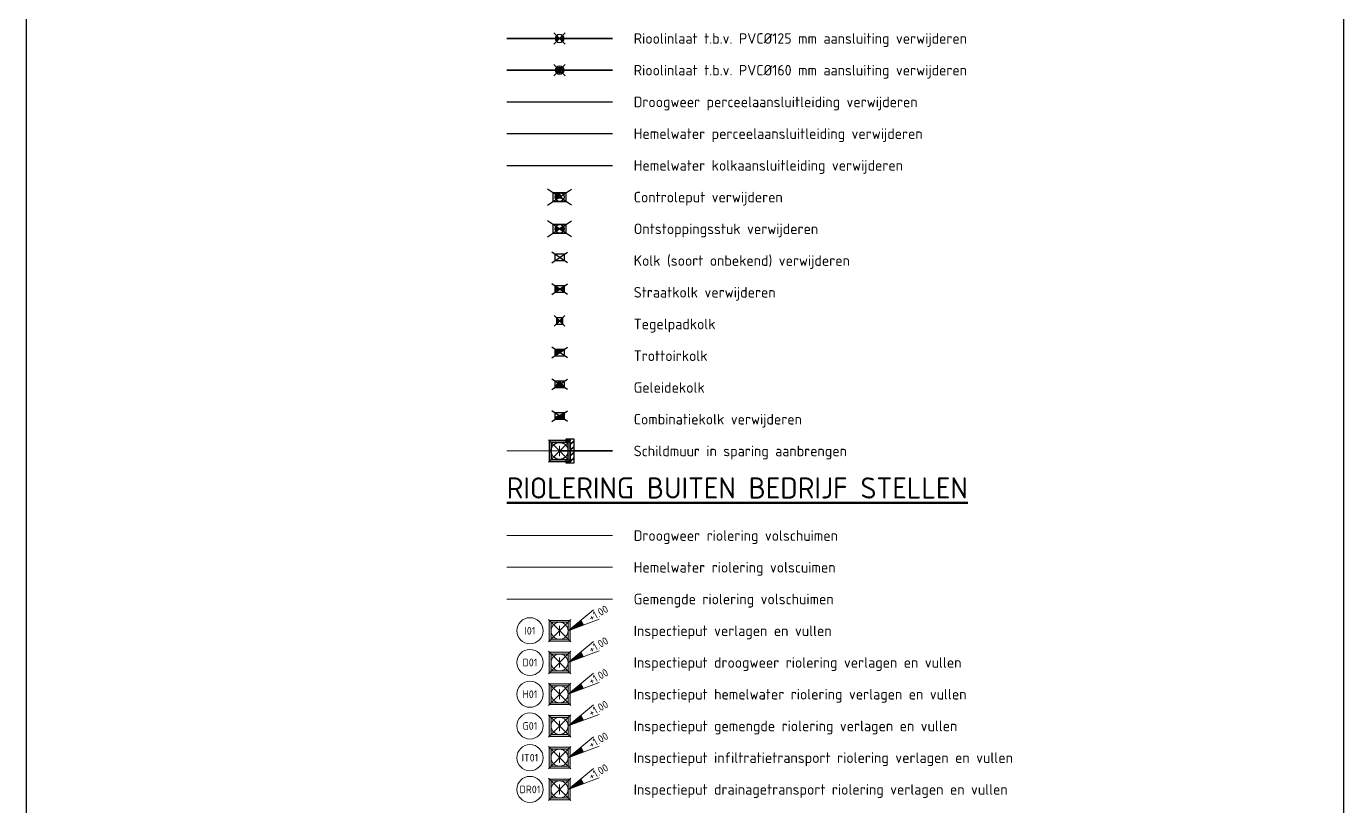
# Model space of a CAD drawing. Header units: metres. Extents: x 3957 to 4309, y 1331 to 1626.
# Drawn here: x 3999.7 to 4061.9, y 1411 to 1447.8 of the extents above; entities that cross this region are included whole.
import ezdxf
from ezdxf.enums import TextEntityAlignment as Align

# ---------------------------------------------------------------- set-up
doc = ezdxf.new("R2010")
doc.units = ezdxf.units.M
doc.linetypes.add('RI-GWA-SO', pattern=[18.45, 6, -1.8, 1.75, -1.8, 1.75, -1.8, 1.75, -1.8])
for name, color, linetype, lineweight in [('B-WE-RI-DRAINAGE_PUTDEKSELNIVEAU-S', 90, 'Continuous', 18), ('B-WE-RI-DRAINAGE_PUTNUMMER-S', 90, 'Continuous', 18), ('B-WE-RI-DRAINAGE_RIOOLPUT_VERLAGEN-S', 90, 'Continuous', 18), ('B-WE-RI-DWA_PUTDEKSELNIVEAU-S', 20, 'Continuous', 18), ('B-WE-RI-DWA_PUTNUMMER-S', 20, 'Continuous', 18), ('B-WE-RI-DWA_RIOOLLEIDING-VOLSCHUIMEN-G', 20, 'RI-VOLSCHUIMEN-SO', 18), ('B-WE-RI-DWA_RIOOLPUT_VERLAGEN-S', 20, 'Continuous', 18), ('B-WE-RI-GWA_PUTDEKSELNIVEAU-S', 30, 'Continuous', 18), ('B-WE-RI-GWA_PUTNUMMER-S', 30, 'Continuous', 18), ('B-WE-RI-GWA_RIOOLLEIDING-G', 30, 'RI-GWA-SO', 18), ('B-WE-RI-GWA_RIOOLLEIDING-VOLSCHUIMEN-G', 30, 'RI-VOLSCHUIMEN-SO', 18), ('B-WE-RI-GWA_RIOOLPUT_VERLAGEN-S', 30, 'Continuous', 18), ('B-WE-RI-HWA_PUTDEKSELNIVEAU-S', 150, 'Continuous', 18), ('B-WE-RI-HWA_PUTNUMMER-S', 150, 'Continuous', 18), ('B-WE-RI-HWA_RIOOLLEIDING_VOLSCHUIMEN-G', 150, 'RI-VOLSCHUIMEN-SO', 18), ('B-WE-RI-HWA_RIOOLPUT_VERLAGEN-S', 150, 'Continuous', 18), ('B-WE-RI-ITR_PUTDEKSELNIVEAU-S', 140, 'Continuous', 18), ('B-WE-RI-ITR_PUTNUMMER-S', 140, 'Continuous', 18), ('B-WE-RI-ITR_RIOOLPUT_VERLAGEN-S', 140, 'Continuous', 18), ('B-WE-RI-OVERIG_PUTDEKSELNIVEAU-S', 10, 'Continuous', 18), ('B-WE-RI-OVERIG_PUTNUMMER-S', 10, 'Continuous', 18), ('B-WE-RI-OVERIG_RIOOLPUT_VERLAGEN-S', 10, 'Continuous', 18), ('N-WE-RI-DWA_SCHILDMUUR-S', 20, 'Continuous', 25), ('V-WE-RI-DWA_HULPSTUK-S', 20, 'Continuous', 25), ('V-WE-RI-DWA_PERCEELAANSLUITLEIDING-G', 20, 'V-RI-DWA_AANSLUITLEIDING-SO', 25), ('V-WE-RI-DWA_RIOOLLEIDING-G', 20, 'V-RI-DWA-SO', 35), ('V-WE-RI-DWA_RIOOLPUT_VERLAGEN-S', 20, 'Continuous', 25), ('V-WE-RI-GWA_RIOOLLEIDING-G', 30, 'V-RI-GWA-SO', 35), ('V-WE-RI-HWA_HULPSTUK-S', 150, 'Continuous', 25), ('V-WE-RI-HWA_KOLK-S', 150, 'Continuous', 25), ('V-WE-RI-HWA_KOLK_COMBIKOLK-S', 150, 'Continuous', 25), ('V-WE-RI-HWA_KOLK_GELEIDEKOLK-S', 150, 'Continuous', 25), ('V-WE-RI-HWA_KOLK_STRAATKOLK-S', 150, 'Continuous', 25), ('V-WE-RI-HWA_KOLK_TEGELPADKOLK-S', 150, 'Continuous', 25), ('V-WE-RI-HWA_KOLK_TROTTOIRKOLK-S', 150, 'Continuous', 25), ('V-WE-RI-HWA_KOLKAANSLUITLEIDING-G', 150, 'V-RI-HWA_AANSLUITLEIDING-SO', 25), ('V-WE-RI-HWA_PERCEELAANSLUITLEIDING-G', 150, 'V-RI-HWA_AANSLUITLEIDING-SO', 25), ('V-WE-RI-HWA_RIOOLLEIDING-G', 150, 'V-RI-HWA-SO', 35), ('X-XX-AL-LEGENDA-T25', 7, 'Continuous', 25), ('X-XX-AL-LEGENDA-T50', 130, 'Continuous', 50)]:
    doc.layers.add(name, color=color, linetype=linetype, lineweight=lineweight)
doc.styles.add('NLCS-ISO', font='NLCS-ISO.ttf')
doc.styles.add('NLCS-ISO-ANNOTATIEF-T25', font='NLCS-ISO.ttf', dxfattribs={"height": 2.5})
doc.styles.add('NLCS-ISO-ANNOTATIEF-T50', font='NLCS-ISO.ttf', dxfattribs={"height": 5})
doc.linetypes.add('RI-VOLSCHUIMEN-SO', pattern='A,0,[50,NLCS.SHX,S=0.5,R=0,X=0,Y=0],4', length=4)
doc.linetypes.add('V-RI-DWA-SO', pattern='A,2.5,[24,NLCS.SHX,S=1,R=0,X=0,Y=0],2.5,-3,0,-3', length=11)
doc.linetypes.add('V-RI-DWA_AANSLUITLEIDING-SO', pattern='A,1.25,[24,NLCS.SHX,S=0.5,R=0,X=0,Y=0],1.25,-1.8,0,-1.8,2.5,-1.8,0,-1.8', length=12.2)
doc.linetypes.add('V-RI-GWA-SO', pattern='A,3,[24,NLCS.SHX,S=1,R=0,X=0,Y=0],3,-3', length=9)
doc.linetypes.add('V-RI-HWA-SO', pattern='A,2.5,[24,NLCS.SHX,S=1,R=0,X=0,Y=0],2.5,-1.8', length=6.8)
doc.linetypes.add('V-RI-HWA_AANSLUITLEIDING-SO', pattern='A,1.5,[24,NLCS.SHX,S=1,R=0,X=0,Y=0],1.5,-1.8,3,-1.8,3,-1.8,3,-1.8', length=19.2)

# ---------------------------------------------------------------- blocks, each defined once
blk = doc.blocks.new('SRI-PUT_VERLAGEN-SO')
h = blk.add_hatch(color=256)
h.dxf.hatch_style = 1
h.paths.add_polyline_path([(-2, -2), (2, -2), (2, 2), (-2, 2)], flags=16)
h.paths.add_polyline_path([(-2.46, -2.46), (2.46, -2.46), (2.46, 2.46), (-2.46, 2.46)])
for p, q in [((-2.65, -2.65), (2.65, 2.65)), ((2.65, -2.65), (-2.65, 2.65))]:
    blk.add_line(p, q)
at = {"flags": 128}
for points in [[(-2.46, -2.46), (2.46, -2.46), (2.46, 2.46), (-2.46, 2.46)], [(-2, -2), (2, -2), (2, 2), (-2, 2)]]:
    blk.add_lwpolyline(points, close=True, dxfattribs=at)
blk.add_circle((0, 0), 2)
at = {"style": 'NLCS-ISO'}
blk.add_text('I', height=2.5, dxfattribs=at).set_placement((0, -0.01), align=Align.MIDDLE_CENTER)
blk = doc.blocks.new('V-SRI-HULP_INLAAT_160MM-SO')
h = blk.add_hatch(color=256)
h.dxf.hatch_style = 1
h.paths.add_polyline_path([(0, 0.71), (0, 0), (0.71, 0, 0.414214)])
h.paths.add_polyline_path([(0, 0), (-0.71, 0, 0.414214), (0, -0.71)])
for p, q in [((-0.71, 0.71), (0.71, -0.71)), ((-0.71, -0.71), (0.71, 0.71)), ((0, 0.71), (0, -0.71)), ((-0.71, 0), (0.71, 0))]:
    blk.add_line(p, q)
at = {"flags": 128}
for points in [[(-1.33, 1.33), (1.33, -1.33)], [(1.33, 1.33), (-1.33, -1.33)]]:
    blk.add_lwpolyline(points, dxfattribs=at)
for radius in [1, 0.71]:
    blk.add_circle((0, 0), radius)
blk = doc.blocks.new('V-SRI-HULP_INLAAT_125MM-SO')
h = blk.add_hatch(color=256)
h.dxf.hatch_style = 1
h.paths.add_polyline_path([(-0.71, 0.71, 0.198912), (-1, 0, 0.198912), (-0.71, -0.71), (0, 0)])
h = blk.add_hatch(color=256)
h.dxf.hatch_style = 1
h.paths.add_polyline_path([(0.71, -0.71, 0.198912), (1, 0, 0.198912), (0.71, 0.71), (0, 0)])
for p, q in [((-0.71, 0.71), (0.71, -0.71)), ((-0.71, -0.71), (0.71, 0.71))]:
    blk.add_line(p, q)
at = {"flags": 128}
for points in [[(-1.33, 1.33), (1.33, -1.33)], [(1.33, 1.33), (-1.33, -1.33)]]:
    blk.add_lwpolyline(points, dxfattribs=at)
blk.add_circle((0, 0), 1)
blk = doc.blocks.new('V-SRI-KOLK_STRAAT-SO')
h = blk.add_hatch(color=256)
h.dxf.hatch_style = 1
h.paths.add_polyline_path([(-1.125, 0), (0, 0.75), (-1.125, 1.5)])
h.paths.add_polyline_path([(1.125, 0), (1.125, 1.5), (0, 0.75)])
for p, q in [((-1.875, -0.5), (1.875, 2)), ((1.875, -0.5), (-1.875, 2)), ((-1.125, 0), (1.125, 1.5)), ((1.125, 0), (-1.125, 1.5))]:
    blk.add_line(p, q)
blk.add_lwpolyline([(-1.125, 0), (1.125, 0), (1.125, 1.5), (-1.125, 1.5)], close=True)
blk = doc.blocks.new('V-SRI-KOLK_COMBINATIE-SO')
h = blk.add_hatch(color=256)
h.dxf.hatch_style = 1
h.paths.add_polyline_path([(-1.125, 0.4), (-1.125, 0), (1.125, 0), (1.125, 1.5)])
for p, q in [((-1.875, -0.5), (1.875, 2)), ((1.875, -0.5), (-1.875, 2)), ((-1.125, 0.4), (1.125, 1.5)), ((-1.125, 0.4), (1.125, 0.4))]:
    blk.add_line(p, q)
blk.add_lwpolyline([(-1.125, 0), (1.125, 0), (1.125, 1.5), (-1.125, 1.5)], close=True)
blk = doc.blocks.new('V-SRI-KOLK-SO')
for p, q in [((-1.875, -0.5), (1.875, 2)), ((1.875, -0.5), (-1.875, 2))]:
    blk.add_line(p, q)
at = {"flags": 128}
blk.add_lwpolyline([(-1.125, 0), (1.125, 0), (1.125, 1.5), (-1.125, 1.5)], close=True, dxfattribs=at)
blk = doc.blocks.new('V-SRI-HULP_CONTROLEPUT-SO')
h = blk.add_hatch(color=256)
h.dxf.hatch_style = 1
h.paths.add_polyline_path([(-0.87, -0.58, 0.174883), (0, 0.68, -0.041169), (-0.07, 1.05, 0.396012), (-1.05, 0, 0.147593)])
h.paths.add_polyline_path([(0, 0.68, -0.132759), (-0.59, -0.34, -0.132759), (0.59, -0.34, -0.132759)], flags=17)
h.paths.add_polyline_path([(-0.59, -0.34, -0.174883), (0.94, -0.47, 0.115778), (1.05, 0, 0.396012), (0.07, 1.05, -0.174883)])
h.paths.add_polyline_path([(-0.07, 1.05, 0.174883), (0.59, -0.34, -0.041169), (0.94, -0.47, 0.115778), (1.05, 0, 0.432652)])
for p, q in [((2.82, -1.88), (-2.82, 1.88)), ((-2.82, -1.88), (2.82, 1.88))]:
    blk.add_line(p, q)
at = {"flags": 128}
blk.add_lwpolyline([(-1.57, -1.05), (1.57, -1.05), (1.57, 1.05), (-1.57, 1.05)], close=True, dxfattribs=at)
blk.add_circle((0, 0), 1.05)
at = {"color": 0, "linetype": 'ByBlock', "lineweight": -2}
for centre, start, end in [((-2.19, 1.26), 305.4455, 354.5545), ((2.19, 1.26), 185.4455, 234.5545), ((0, -2.53), 65.4455, 114.5545)]:
    blk.add_arc(centre, 2.26, start, end, dxfattribs=at)
blk = doc.blocks.new('V-SRI-HULP_ONTSTOPPINGSSTUK-SO')
for points in [[(-0.87, 0.58, 0.148069), (-1.05, 0, 0.148069), (-0.87, -0.58), (0, 0)], [(0, 0), (0.87, -0.58, 0.148069), (1.05, 0, 0.148069), (0.87, 0.58)]]:
    blk.add_hatch(color=256).paths.add_polyline_path(points)
for p, q in [((2.82, -1.88), (-2.82, 1.88)), ((-2.82, -1.88), (2.82, 1.88)), ((0.87, 0.58), (-0.87, -0.58)), ((-0.87, 0.58), (0.87, -0.58)), ((-0.87, -0.58), (0.87, 0.58))]:
    blk.add_line(p, q)
at = {"flags": 128}
blk.add_lwpolyline([(-1.57, -1.05), (1.57, -1.05), (1.57, 1.05), (-1.57, 1.05)], close=True, dxfattribs=at)
blk.add_circle((0, 0), 1.05)
blk = doc.blocks.new('SRI-SCHILDMUUR-SO')
for p, q in [((-0.9, -2.9), (-0.9, 2.9)), ((-0.9, 2.9), (0.9, 2.9)), ((-0.9, 1.66), (0.49, 2.9)), ((-0.9, 1.77), (0.37, 2.9)), ((-0.9, 0.42), (-0.1, 1.14)), ((-0.9, 0.32), (-0.1, 1.03)), ((0.9, 2.1), (-0.1, 2.1)), ((-0.1, 2.1), (-0.1, -2.1)), ((0.9, 2.9), (0.9, 2.1)), ((-0.9, -0.92), (-0.1, -0.2)), ((-0.9, -1.03), (-0.1, -0.31)), ((-0.9, -2.26), (-0.1, -1.55)), ((-0.9, -2.37), (-0.1, -1.65)), ((0.9, -2.9), (-0.9, -2.9)), ((-0.11, -2.9), (0.78, -2.1)), ((-0.1, -2.1), (0.9, -2.1)), ((0.01, -2.9), (0.9, -2.1)), ((0.9, -2.1), (0.9, -2.9))]:
    blk.add_line(p, q)
blk = doc.blocks.new('V-SRI-KOLK_TROTTOIR-SO')
h = blk.add_hatch(color=256)
h.dxf.hatch_style = 1
h.paths.add_polyline_path([(1.125, 1.5), (-1.125, 1.5), (-1.125, 0)])
for p, q in [((-1.875, -0.5), (1.875, 2)), ((1.875, -0.5), (-1.875, 2)), ((-1.125, 0), (1.125, 1.5))]:
    blk.add_line(p, q)
blk.add_lwpolyline([(-1.125, 0), (1.125, 0), (1.125, 1.5), (-1.125, 1.5)], close=True)
blk = doc.blocks.new('V-SRI-KOLK_TEGELPAD-SO')
h = blk.add_hatch(color=256)
h.dxf.hatch_style = 1
h.paths.add_polyline_path([(-0.75, 0), (0, 0.75), (-0.75, 1.5)])
h.paths.add_polyline_path([(0, 0.75), (0.75, 0), (0.75, 1.5)])
for p, q in [((1.25, 2), (-1.25, -0.5)), ((-1.25, 2), (1.25, -0.5)), ((-0.75, 0), (0.75, 1.5)), ((0.75, 0), (-0.75, 1.5))]:
    blk.add_line(p, q)
blk.add_lwpolyline([(-0.75, 0), (0.75, 0), (0.75, 1.5), (-0.75, 1.5)], close=True)
blk = doc.blocks.new('V-SRI-KOLK_GELEIDE-SO')
h = blk.add_hatch(color=256)
h.dxf.hatch_style = 1
h.paths.add_polyline_path([(0, 1.5), (-1.125, 0), (1.125, 0)])
for p, q in [((-1.875, -0.5), (1.875, 2)), ((1.875, -0.5), (-1.875, 2)), ((-1.125, 0), (1.125, 1.5)), ((1.125, 0), (-1.125, 1.5))]:
    blk.add_line(p, q)
blk.add_lwpolyline([(-1.125, 0), (1.125, 0), (1.125, 1.5), (-1.125, 1.5)], close=True)
at = {"flags": 128}
blk.add_lwpolyline([(-1.125, 0), (0, 1.5), (1.125, 0)], dxfattribs=at)
blk = doc.blocks.new('SRI-PUTDEKSELHOOGTE-SO')
h = blk.add_hatch(color=256)
h.dxf.hatch_style = 1
h.paths.add_polyline_path([(0, 0), (3.66, 1.37), (3.02, 2.49)])
for p, q in [((0, 0), (6.04, 4.97)), ((0, 0), (7.32, 2.74)), ((3.02, 2.49), (3.66, 1.37))]:
    blk.add_line(p, q)
at = {"style": 'NLCS-ISO'}
blk.add_attdef('PUTHGT', text='', height=1.8, rotation=30, dxfattribs=at).set_placement((5.02, 2.93), align=Align.MIDDLE_LEFT)
blk = doc.blocks.new('SRI-PUTNUMMER-SO')
blk.add_circle((0, 0), 3.09)
at = {"style": 'NLCS-ISO'}
blk.add_attdef('PUTNR', text='', height=1.8, dxfattribs=at).set_placement((0, 0), align=Align.MIDDLE_CENTER)

msp = doc.modelspace()

# ---------------------------------------------------------------- linework, layer by layer
msp.add_lwpolyline([(3999.697, 1608.349), (4061.914, 1608.349), (4061.914, 1331.11), (3999.697, 1331.11)], close=True)
at = {"layer": 'B-WE-RI-DWA_RIOOLLEIDING-VOLSCHUIMEN-G', "flags": 128}
msp.add_lwpolyline([(4022.383, 1423.76), (4027.383, 1423.76)], dxfattribs=at)
at = {"layer": 'B-WE-RI-GWA_RIOOLLEIDING-G', "flags": 128}
msp.add_lwpolyline([(4022.383, 1427.76), (4024.883, 1427.76)], dxfattribs=at)
at = {"layer": 'B-WE-RI-GWA_RIOOLLEIDING-VOLSCHUIMEN-G', "flags": 128}
msp.add_lwpolyline([(4022.383, 1420.76), (4027.383, 1420.76)], dxfattribs=at)
at = {"layer": 'B-WE-RI-HWA_RIOOLLEIDING_VOLSCHUIMEN-G', "flags": 128}
msp.add_lwpolyline([(4022.383, 1422.26), (4027.383, 1422.26)], dxfattribs=at)
at = {"layer": 'V-WE-RI-DWA_PERCEELAANSLUITLEIDING-G', "flags": 128}
msp.add_lwpolyline([(4022.383, 1444.26), (4027.383, 1444.26)], dxfattribs=at)
at = {"layer": 'V-WE-RI-DWA_RIOOLLEIDING-G', "flags": 128}
msp.add_lwpolyline([(4022.383, 1447.26), (4027.383, 1447.26)], dxfattribs=at)
at = {"layer": 'V-WE-RI-GWA_RIOOLLEIDING-G', "flags": 128}
msp.add_lwpolyline([(4027.383, 1427.76), (4024.883, 1427.76)], dxfattribs=at)
at = {"layer": 'V-WE-RI-HWA_KOLKAANSLUITLEIDING-G', "flags": 128}
msp.add_lwpolyline([(4022.383, 1441.26), (4027.383, 1441.26)], dxfattribs=at)
at = {"layer": 'V-WE-RI-HWA_PERCEELAANSLUITLEIDING-G', "flags": 128}
msp.add_lwpolyline([(4022.383, 1442.76), (4027.383, 1442.76)], dxfattribs=at)
at = {"layer": 'V-WE-RI-HWA_RIOOLLEIDING-G', "flags": 128}
msp.add_lwpolyline([(4022.383, 1445.76), (4027.383, 1445.76)], dxfattribs=at)

# ---------------------------------------------------------------- block references
at = {"layer": 'B-WE-RI-DRAINAGE_PUTDEKSELNIVEAU-S', "xscale": 0.2, "yscale": 0.2, "zscale": 0.2}
msp.add_blockref('SRI-PUTDEKSELHOOGTE-SO', (4025.283, 1411.76), dxfattribs=at).add_auto_attribs({'PUTHGT': '+1.00'})
at = {"layer": 'B-WE-RI-DRAINAGE_PUTNUMMER-S', "xscale": 0.2, "yscale": 0.2, "zscale": 0.2}
msp.add_blockref('SRI-PUTNUMMER-SO', (4023.483, 1411.76), dxfattribs=at).add_auto_attribs({'PUTNR': 'DR01'})
at = {"layer": 'B-WE-RI-DRAINAGE_RIOOLPUT_VERLAGEN-S', "xscale": 0.2, "yscale": 0.2, "zscale": 0.2}
msp.add_blockref('SRI-PUT_VERLAGEN-SO', (4024.883, 1411.76), dxfattribs=at)
at = {"layer": 'B-WE-RI-DWA_PUTDEKSELNIVEAU-S', "xscale": 0.2, "yscale": 0.2, "zscale": 0.2}
msp.add_blockref('SRI-PUTDEKSELHOOGTE-SO', (4025.283, 1417.76), dxfattribs=at).add_auto_attribs({'PUTHGT': '+1.00'})
at = {"layer": 'B-WE-RI-DWA_PUTNUMMER-S', "xscale": 0.2, "yscale": 0.2, "zscale": 0.2}
msp.add_blockref('SRI-PUTNUMMER-SO', (4023.483, 1417.76), dxfattribs=at).add_auto_attribs({'PUTNR': 'D01'})
at = {"layer": 'B-WE-RI-DWA_RIOOLPUT_VERLAGEN-S', "xscale": 0.2, "yscale": 0.2, "zscale": 0.2}
msp.add_blockref('SRI-PUT_VERLAGEN-SO', (4024.883, 1417.76), dxfattribs=at)
at = {"layer": 'B-WE-RI-GWA_PUTDEKSELNIVEAU-S', "xscale": 0.2, "yscale": 0.2, "zscale": 0.2}
msp.add_blockref('SRI-PUTDEKSELHOOGTE-SO', (4025.283, 1414.76), dxfattribs=at).add_auto_attribs({'PUTHGT': '+1.00'})
at = {"layer": 'B-WE-RI-GWA_PUTNUMMER-S', "xscale": 0.2, "yscale": 0.2, "zscale": 0.2}
msp.add_blockref('SRI-PUTNUMMER-SO', (4023.483, 1414.76), dxfattribs=at).add_auto_attribs({'PUTNR': 'G01'})
at = {"layer": 'B-WE-RI-GWA_RIOOLPUT_VERLAGEN-S', "xscale": 0.2, "yscale": 0.2, "zscale": 0.2}
msp.add_blockref('SRI-PUT_VERLAGEN-SO', (4024.883, 1414.76), dxfattribs=at)
at = {"layer": 'B-WE-RI-HWA_PUTDEKSELNIVEAU-S', "xscale": 0.2, "yscale": 0.2, "zscale": 0.2}
msp.add_blockref('SRI-PUTDEKSELHOOGTE-SO', (4025.283, 1416.26), dxfattribs=at).add_auto_attribs({'PUTHGT': '+1.00'})
at = {"layer": 'B-WE-RI-HWA_PUTNUMMER-S', "xscale": 0.2, "yscale": 0.2, "zscale": 0.2}
msp.add_blockref('SRI-PUTNUMMER-SO', (4023.483, 1416.26), dxfattribs=at).add_auto_attribs({'PUTNR': 'H01'})
at = {"layer": 'B-WE-RI-HWA_RIOOLPUT_VERLAGEN-S', "xscale": 0.2, "yscale": 0.2, "zscale": 0.2}
msp.add_blockref('SRI-PUT_VERLAGEN-SO', (4024.883, 1416.26), dxfattribs=at)
at = {"layer": 'B-WE-RI-ITR_PUTDEKSELNIVEAU-S', "xscale": 0.2, "yscale": 0.2, "zscale": 0.2}
msp.add_blockref('SRI-PUTDEKSELHOOGTE-SO', (4025.282, 1413.259), dxfattribs=at).add_auto_attribs({'PUTHGT': '+1.00'})
at = {"layer": 'B-WE-RI-ITR_PUTNUMMER-S', "xscale": 0.2, "yscale": 0.2, "zscale": 0.2}
msp.add_blockref('SRI-PUTNUMMER-SO', (4023.482, 1413.259), dxfattribs=at).add_auto_attribs({'PUTNR': 'IT01'})
at = {"layer": 'B-WE-RI-ITR_RIOOLPUT_VERLAGEN-S', "xscale": 0.2, "yscale": 0.2, "zscale": 0.2}
msp.add_blockref('SRI-PUT_VERLAGEN-SO', (4024.883, 1413.26), dxfattribs=at)
at = {"layer": 'B-WE-RI-OVERIG_PUTDEKSELNIVEAU-S', "xscale": 0.2, "yscale": 0.2, "zscale": 0.2}
msp.add_blockref('SRI-PUTDEKSELHOOGTE-SO', (4025.283, 1419.26), dxfattribs=at).add_auto_attribs({'PUTHGT': '+1.00'})
at = {"layer": 'B-WE-RI-OVERIG_PUTNUMMER-S', "xscale": 0.2, "yscale": 0.2, "zscale": 0.2}
msp.add_blockref('SRI-PUTNUMMER-SO', (4023.483, 1419.26), dxfattribs=at).add_auto_attribs({'PUTNR': 'I01'})
at = {"layer": 'B-WE-RI-OVERIG_RIOOLPUT_VERLAGEN-S', "xscale": 0.2, "yscale": 0.2, "zscale": 0.2}
msp.add_blockref('SRI-PUT_VERLAGEN-SO', (4024.883, 1419.26), dxfattribs=at)
at = {"layer": 'N-WE-RI-DWA_SCHILDMUUR-S', "xscale": 0.2, "yscale": 0.2, "zscale": 0.2, "rotation": 180}
msp.add_blockref('SRI-SCHILDMUUR-SO', (4025.375, 1427.76), dxfattribs=at)
at = {"layer": 'V-WE-RI-DWA_HULPSTUK-S', "xscale": 0.2, "yscale": 0.2, "zscale": 0.2}
for name, p in [('V-SRI-HULP_INLAAT_125MM-SO', (4024.883, 1447.26)), ('V-SRI-HULP_CONTROLEPUT-SO', (4024.883, 1439.76))]:
    msp.add_blockref(name, p, dxfattribs=at)
at = {"layer": 'V-WE-RI-DWA_RIOOLPUT_VERLAGEN-S', "xscale": 0.2, "yscale": 0.2, "zscale": 0.2}
msp.add_blockref('SRI-PUT_VERLAGEN-SO', (4024.883, 1427.76), dxfattribs=at)
at = {"layer": 'V-WE-RI-HWA_HULPSTUK-S', "xscale": 0.2, "yscale": 0.2, "zscale": 0.2}
for name, p in [('V-SRI-HULP_INLAAT_160MM-SO', (4024.883, 1445.76)), ('V-SRI-HULP_ONTSTOPPINGSSTUK-SO', (4024.883, 1438.26))]:
    msp.add_blockref(name, p, dxfattribs=at)
at = {"layer": 'V-WE-RI-HWA_KOLK-S', "xscale": 0.2, "yscale": 0.2, "zscale": 0.2}
msp.add_blockref('V-SRI-KOLK-SO', (4024.883, 1436.76), dxfattribs=at)
at = {"layer": 'V-WE-RI-HWA_KOLK_COMBIKOLK-S', "xscale": 0.2, "yscale": 0.2, "zscale": 0.2}
msp.add_blockref('V-SRI-KOLK_COMBINATIE-SO', (4024.883, 1429.26), dxfattribs=at)
at = {"layer": 'V-WE-RI-HWA_KOLK_GELEIDEKOLK-S', "xscale": 0.2, "yscale": 0.2, "zscale": 0.2}
msp.add_blockref('V-SRI-KOLK_GELEIDE-SO', (4024.883, 1430.76), dxfattribs=at)
at = {"layer": 'V-WE-RI-HWA_KOLK_STRAATKOLK-S', "xscale": 0.2, "yscale": 0.2, "zscale": 0.2}
msp.add_blockref('V-SRI-KOLK_STRAAT-SO', (4024.883, 1435.26), dxfattribs=at)
at = {"layer": 'V-WE-RI-HWA_KOLK_TEGELPADKOLK-S', "xscale": 0.2, "yscale": 0.2, "zscale": 0.2}
msp.add_blockref('V-SRI-KOLK_TEGELPAD-SO', (4024.883, 1433.76), dxfattribs=at)
at = {"layer": 'V-WE-RI-HWA_KOLK_TROTTOIRKOLK-S', "xscale": 0.2, "yscale": 0.2, "zscale": 0.2}
msp.add_blockref('V-SRI-KOLK_TROTTOIR-SO', (4024.883, 1432.26), dxfattribs=at)

# ---------------------------------------------------------------- texts
at = {"layer": 'X-XX-AL-LEGENDA-T25', "style": 'NLCS-ISO-ANNOTATIEF-T25'}
for s, p in [('Rioolinlaat t.b.v. PVC%%C125 mm aansluiting verwijderen', (4028.383, 1447.01)), ('Rioolinlaat t.b.v. PVC%%C160 mm aansluiting verwijderen', (4028.383, 1445.51)), ('Droogweer perceelaansluitleiding verwijderen', (4028.383, 1444.01)), ('Hemelwater perceelaansluitleiding verwijderen', (4028.383, 1442.51)), ('Hemelwater kolkaansluitleiding verwijderen', (4028.383, 1441.01)), ('Controleput verwijderen', (4028.383, 1439.51)), ('Ontstoppingsstuk verwijderen', (4028.383, 1438.01)), ('Kolk (soort onbekend) verwijderen', (4028.383, 1436.51)), ('Straatkolk verwijderen', (4028.383, 1435.01)), ('Tegelpadkolk', (4028.383, 1433.51)), ('Trottoirkolk', (4028.383, 1432.01)), ('Geleidekolk', (4028.383, 1430.51)), ('Combinatiekolk verwijderen', (4028.383, 1429.01)), ('Schildmuur in sparing aanbrengen', (4028.383, 1427.51)), ('Droogweer riolering volschuimen', (4028.383, 1423.51)), ('Hemelwater riolering volscuimen', (4028.383, 1422.01)), ('Gemengde riolering volschuimen', (4028.383, 1420.51)), ('Inspectieput verlagen en vullen', (4028.383, 1419.01)), ('Inspectieput droogweer riolering verlagen en vullen', (4028.383, 1417.51)), ('Inspectieput hemelwater riolering verlagen en vullen', (4028.383, 1416.01)), ('Inspectieput gemengde riolering verlagen en vullen', (4028.383, 1414.51)), ('Inspectieput infiltratietransport riolering verlagen en vullen', (4028.383, 1413.01)), ('Inspectieput drainagetransport riolering verlagen en vullen', (4028.383, 1411.51))]:
    msp.add_text(s, height=0.5, dxfattribs=at).set_placement(p)
at = {"layer": 'X-XX-AL-LEGENDA-T50', "style": 'NLCS-ISO-ANNOTATIEF-T50'}
msp.add_text('%%URIOLERING BUITEN BEDRIJF STELLEN', height=1, dxfattribs=at).set_placement((4022.383, 1425.51))

doc.saveas('drawing.dxf')
